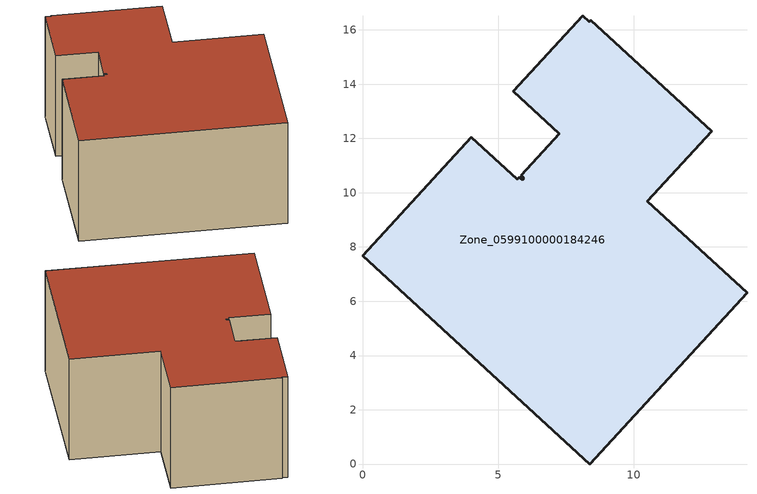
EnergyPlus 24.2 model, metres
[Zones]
Zone_0599100000184246
 floor ground (C_G): 5.9,10.47 5.94,10.52 5.85,10.65 7.25,12.18 5.56,13.73 8.11,16.51 8.35,16.29 8.41,16.35 12.86,12.26 10.49,9.68 14.17,6.32 8.38,0 0,7.68 4,12.04 5.7,10.49 5.78,10.57 z0
 wall outside (C_F): 10.49,9.68 12.86,12.26 8.41,16.35 8.35,16.29 8.11,16.51 5.56,13.73 7.25,12.18 5.85,10.65 5.94,10.52 5.9,10.47 5.78,10.57 5.7,10.49 4,12.04 0,7.68 8.38,0 14.17,6.32 10.49,9.68 z0:6.52
 roof outside (C_R): 5.94,10.52 5.9,10.47 5.78,10.57 5.7,10.49 4,12.04 0,7.68 8.38,0 14.17,6.32 10.49,9.68 12.86,12.26 8.41,16.35 8.35,16.29 8.11,16.51 5.56,13.73 7.25,12.18 5.85,10.65 z6.52
[BUILDING]
Pand.0599100000184246: North Axis=0; Terrain=City; Loads Convergence Tolerance Value=0.04; Temperature Convergence Tolerance Value=0.4; Solar Distribution=FullExterior; Maximum Number of Warmup Days=25; Minimum Number of Warmup Days=1
[Site:Location]
Rotterdam.The.Hague.AP_ZH_NLD Design_Conditions: Latitude=51.96; Longitude=4.45; Time Zone=1; Elevation=-4.5
[SITE:GROUNDTEMPERATURE:BUILDINGSURFACE]
18, 18, 18, 18, 18, 18, 18, 18, 18, 18, 18, 18
[MATERIAL] Thermal Absorptance=0.9; Solar Absorptance=0.7; Visible Absorptance=0.7
Name | Roughness | Thickness | Conductivity | Density | Specific Heat
G.TC.1975-1991 | MediumSmooth | 0.15 | 0.288461 | 540 | 1210
F.TC.1975-1991 | Rough | 0.3 | 0.230769 | 1920 | 840
R.TC.1975-1991 | MediumRough | 0.2 | 0.153846 | 1500 | 1000
[CONSTRUCTION]
C_G: G.TC.1975-1991
C_F: F.TC.1975-1991
C_R: R.TC.1975-1991
[ZONE]
Zone_0599100000184246: Type=1; Multiplier=1; Ceiling Height=Autocalculate; Volume=Autocalculate; Floor Area=autocalculate; Part of Total Floor Area=Yes
[ZONEINFILTRATION:DESIGNFLOWRATE]
Infil_Zone_0599100000184246: Zone or ZoneList or Space or SpaceList=Zone_0599100000184246; Schedule=AlwaysOn; Design Flow Rate Calculation Method=Flow/Area; Flow Rate per Floor Area=0.003; Constant Term Coefficient=1; Temperature Term Coefficient=0; Velocity Term Coefficient=0; Velocity Squared Term Coefficient=0
[HVACTEMPLATE:ZONE:IDEALLOADSAIRSYSTEM]
Zone_0599100000184246: Maximum Heating Supply Air Temperature=50; Minimum Cooling Supply Air Temperature=13; Maximum Heating Supply Air Humidity Ratio=0.0156; Minimum Cooling Supply Air Humidity Ratio=0.0077; Heating Limit=NoLimit; Cooling Limit=NoLimit; Dehumidification Control Type=ConstantSensibleHeatRatio; Cooling Sensible Heat Ratio=0.7; Dehumidification Setpoint=60; Humidification Control Type=None; Humidification Setpoint=30; Outdoor Air Method=None; Outdoor Air Flow Rate per Person=0.00944; Outdoor Air Flow Rate per Zone Floor Area=0; Outdoor Air Flow Rate per Zone=0; Demand Controlled Ventilation Type=None; Outdoor Air Economizer Type=NoEconomizer; Heat Recovery Type=None; Sensible Heat Recovery Effectiveness=0.7; Latent Heat Recovery Effectiveness=0.65
[ZONECONTROL:THERMOSTAT]
ThermostatControl_Zone_0599100000184246: Zone or ZoneList=Zone_0599100000184246; Control Type Schedule=DualSetpointControlType; Control 1=Thermostat_Zone_0599100000184246; Temperature Difference Between Cutout And Setpoint=0
[THERMOSTATSETPOINT:DUALSETPOINT]
Thermostat_Zone_0599100000184246: Heating Setpoint Temperature Schedule=HeatingSetpoint_Zone_0599100000184246; Cooling Setpoint Temperature Schedule=CoolingSetpoint_Zone_0599100000184246
[SCHEDULE:COMPACT]
HeatingSetpoint_Zone_0599100000184246: Through: 12/31, For: AllDays, Until: 24:00, 21
CoolingSetpoint_Zone_0599100000184246: Through: 12/31, For: AllDays, Until: 24:00, 24
DualSetpointControlType: Through: 12/31, For: AllDays, Until: 24:00, 4
AlwaysOn: Through: 12/31, For: AllDays, Until: 24:00, 1
